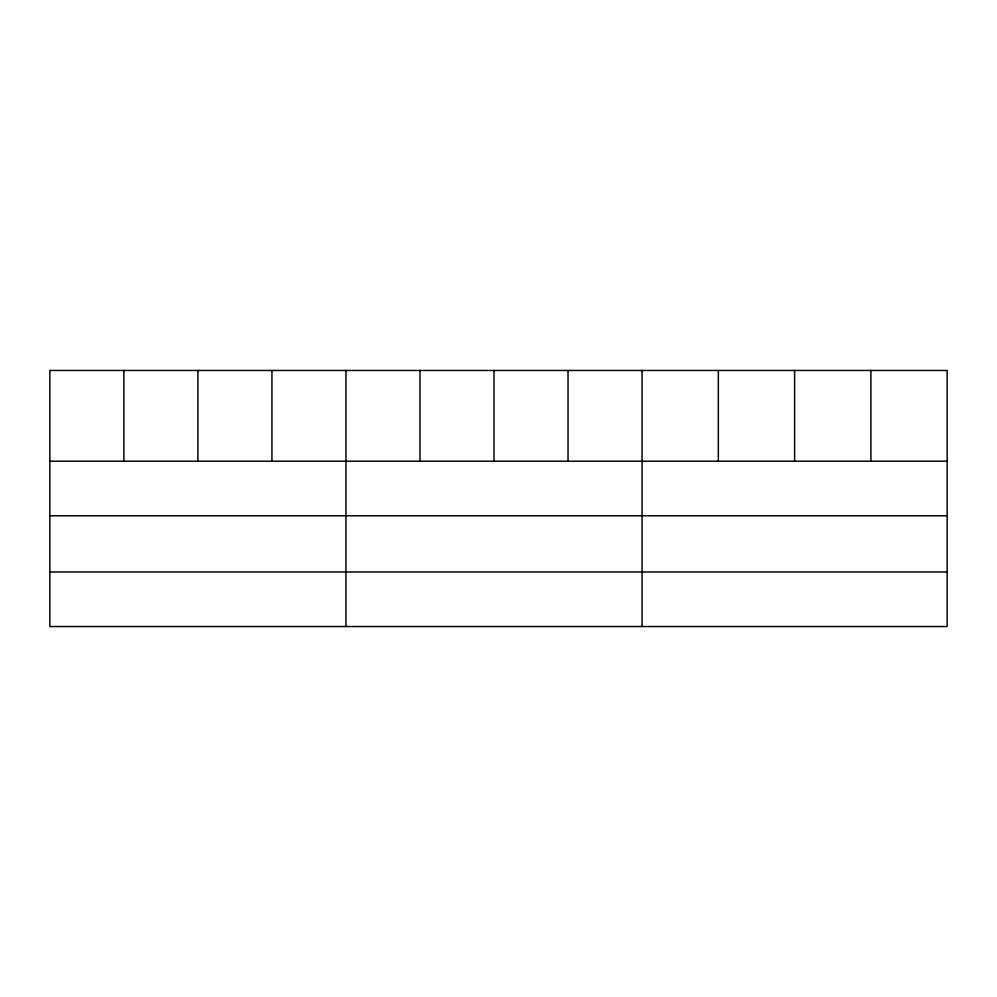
<?xml version="1.0" encoding="UTF-8"?>
<svg xmlns="http://www.w3.org/2000/svg" width="997" height="997" viewBox="0 0 997 997"><rect width="100%" height="100%" fill="white"/><g stroke="black" fill="none" stroke-linecap="round" stroke-linejoin="round"><path stroke-width="1.5" d="M947.15 515.773L947.15 370.46L49.85 370.46L49.85 626.54L947.15 626.54L947.15 515.773L49.85 515.773M49.85 461.212L947.15 461.212M49.85 571.979L947.15 571.979M870.88 370.46L870.88 461.212M794.609 370.46L794.609 461.212M718.339 370.46L718.339 461.212M642.068 370.46L642.068 626.54M568.041 370.46L568.041 461.212M494.014 370.46L494.014 461.212M419.986 370.46L419.986 461.212M345.959 370.46L345.959 626.54M271.932 370.46L271.932 461.212M197.905 370.46L197.905 461.212M123.877 370.46L123.877 461.212"/></g></svg>
